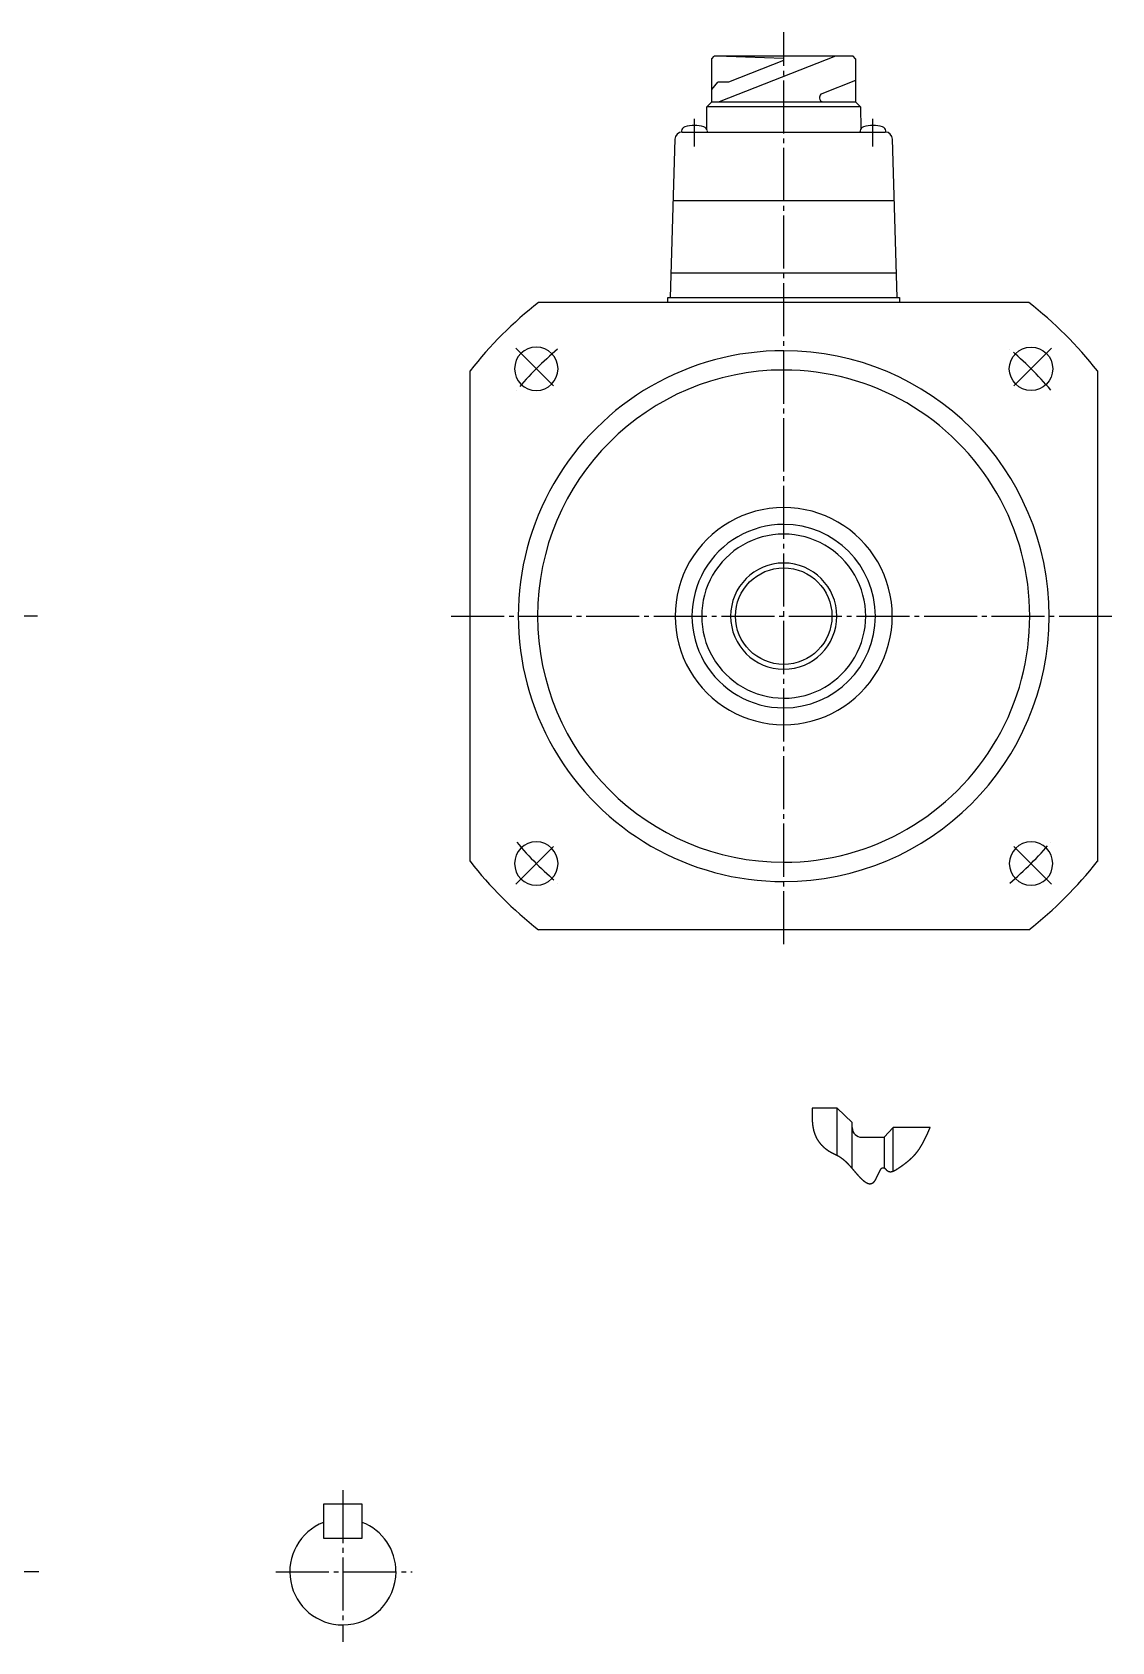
# Model space of a CAD drawing. Extents: x 0 to 671, y 0 to 384.
# Drawn here: x 447 to 670.7, y 50.5 to 384 of the extents above; entities that cross this region are included whole.
import ezdxf

# ---------------------------------------------------------------- set-up
doc = ezdxf.new("R2010")
doc.units = 0
doc.header["$MEASUREMENT"] = 0
doc.linetypes.add('DASH_CENTER', pattern=[14, 11, -1, 1, -1])
doc.layers.get('0').update_dxf_attribs({"linetype": 'CONTINUOUS'})

msp = doc.modelspace()

# ---------------------------------------------------------------- linework, layer by layer
at = {"color": 1, "linetype": 'DASH_CENTER'}
for p, q in [((602.74, 195.02), (602.74, 384.02)), ((584.24, 360.32), (584.24, 366.06)), ((621.24, 360.32), (621.24, 366.06)), ((547.23, 318.52), (555.72, 310.04)), ((658.25, 318.52), (649.76, 310.04)), ((448.12, 263.02), (205.69, 263.02)), ((533.82, 263.02), (670.74, 263.02)), ((547.23, 207.51), (555.72, 215.99)), ((658.25, 207.51), (649.76, 215.99)), ((511.39, 81.95), (511.39, 50.5)), ((448.39, 65), (383.39, 65)), ((497.5, 65), (525.71, 65))]:
    msp.add_line(p, q, dxfattribs=at)
at = {"color": 7, "linetype": 'Continuous'}
for p, q in [((587.86, 378.52), (588.36, 379.02)), ((587.86, 369.58), (587.86, 378.52)), ((617.11, 379.02), (588.36, 379.02)), ((617.11, 379.02), (588.37, 379.02)), ((613.45, 379.02), (589.39, 369.58)), ((590.89, 379.02), (602.68, 378.63)), ((602.68, 378.16), (591.3, 373.67)), ((602.68, 378.63), (602.68, 378.16)), ((617.61, 378.52), (617.11, 379.02)), ((617.61, 378.52), (617.61, 369.58)), ((587.86, 372.17), (589.12, 373.67)), ((591.3, 373.67), (589.12, 373.67)), ((617.61, 373.99), (610.65, 371.26)), ((610.18, 370.56), (610.18, 370.33)), ((586.78, 363.97), (586.8, 368.58)), ((586.8, 368.58), (587.86, 369.58)), ((618.67, 368.58), (586.8, 368.58)), ((587.86, 369.58), (610.93, 369.58)), ((610.93, 369.58), (617.61, 369.58)), ((617.61, 369.58), (618.67, 368.58)), ((617.61, 369.58), (618.67, 368.58)), ((618.67, 368.58), (618.7, 363.97)), ((581.56, 363.54), (581.54, 363.31)), ((586.94, 363.32), (586.92, 363.54)), ((618.56, 363.54), (618.54, 363.32)), ((623.94, 363.31), (623.92, 363.54)), ((580.2, 361.84), (579.24, 329.02)), ((581.7, 363.32), (602.74, 363.32)), ((602.74, 363.32), (623.78, 363.32)), ((626.24, 329.02), (625.28, 361.84)), ((579.83, 349.12), (602.74, 349.12)), ((602.74, 349.12), (625.47, 349.12)), ((579.39, 334.12), (602.74, 334.12)), ((602.74, 334.12), (626.17, 334.12)), ((625.74, 328.02), (551.93, 328.02)), ((578.74, 329.02), (602.74, 329.02)), ((578.74, 328.02), (578.74, 329.02)), ((653.55, 328.02), (579.74, 328.02)), ((602.74, 329.02), (626.74, 329.02)), ((626.74, 329.02), (626.74, 328.02)), ((537.74, 212.21), (537.74, 313.82)), ((667.74, 313.82), (667.74, 212.21)), ((602.74, 198.02), (551.93, 198.02)), ((653.55, 198.02), (602.74, 198.02)), ((613.81, 161.1), (608.64, 161.1)), ((613.81, 161.1), (616.93, 158.1)), ((613.81, 151.3), (613.81, 161.1)), ((616.93, 148.56), (616.93, 158.1)), ((623.58, 155.03), (625.44, 157.07)), ((633.11, 157.07), (625.44, 157.07)), ((625.44, 148.02), (625.44, 157.07)), ((618.93, 155.03), (623.58, 155.03)), ((623.58, 155.03), (623.58, 148.71)), ((507.39, 79), (507.39, 72)), ((515.39, 79), (507.39, 79)), ((515.39, 75.31), (515.39, 79)), ((515.39, 72), (515.39, 75.31)), ((507.39, 72), (515.39, 72))]:
    msp.add_line(p, q, dxfattribs=at)
at = {"color": 2, "linetype": 'Continuous'}
for p, q in [((608.63, 160.17), (608.62, 160.13)), ((608.62, 160.13), (608.62, 160.09)), ((608.62, 160.09), (608.62, 160.05)), ((608.64, 160.9), (608.63, 160.86)), ((608.63, 160.86), (608.63, 160.82)), ((608.63, 160.82), (608.63, 160.78)), ((608.63, 160.78), (608.63, 160.74)), ((608.63, 160.74), (608.63, 160.7)), ((608.63, 160.7), (608.63, 160.66)), ((608.63, 160.66), (608.63, 160.62)), ((608.63, 160.62), (608.63, 160.58)), ((608.63, 160.58), (608.63, 160.54)), ((608.63, 160.54), (608.63, 160.5)), ((608.63, 160.5), (608.63, 160.46)), ((608.63, 160.46), (608.63, 160.42)), ((608.63, 160.42), (608.63, 160.37)), ((608.63, 160.37), (608.63, 160.33)), ((608.63, 160.33), (608.63, 160.29)), ((608.63, 160.29), (608.63, 160.25)), ((608.63, 160.25), (608.63, 160.21)), ((608.63, 160.21), (608.63, 160.17)), ((608.64, 161.1), (608.64, 161.06)), ((608.64, 161.06), (608.64, 161.02)), ((608.64, 161.02), (608.64, 160.98)), ((608.64, 160.98), (608.64, 160.94)), ((608.64, 160.94), (608.64, 160.9)), ((608.62, 160.05), (608.62, 160.01)), ((608.62, 160.01), (608.62, 159.97)), ((608.62, 159.97), (608.62, 159.93)), ((608.62, 159.93), (608.62, 159.89)), ((608.62, 159.89), (608.62, 159.85)), ((608.62, 159.85), (608.62, 159.81)), ((608.62, 159.81), (608.62, 159.77)), ((608.62, 159.77), (608.62, 159.73)), ((608.62, 159.73), (608.62, 159.69)), ((608.62, 159.69), (608.62, 159.65)), ((608.62, 159.65), (608.62, 159.61)), ((608.62, 159.61), (608.62, 159.56)), ((608.62, 159.56), (608.62, 159.52)), ((608.62, 159.52), (608.62, 159.48)), ((608.62, 159.48), (608.63, 159.44)), ((608.63, 159.44), (608.63, 159.4)), ((608.63, 159.4), (608.63, 159.36)), ((608.63, 159.36), (608.63, 159.32)), ((608.63, 159.32), (608.63, 159.28)), ((608.63, 159.28), (608.63, 159.24)), ((608.63, 159.24), (608.63, 159.2)), ((608.63, 159.2), (608.63, 159.16)), ((608.63, 159.16), (608.63, 159.12)), ((608.63, 159.12), (608.63, 159.08)), ((608.63, 159.08), (608.63, 159.04)), ((608.63, 159.04), (608.63, 159)), ((608.63, 159), (608.64, 158.96)), ((608.64, 158.96), (608.64, 158.92)), ((608.64, 158.92), (608.64, 158.88)), ((608.64, 158.88), (608.64, 158.84)), ((608.64, 158.84), (608.64, 158.79)), ((608.64, 158.79), (608.64, 158.75)), ((608.64, 158.75), (608.64, 158.71)), ((608.64, 158.71), (608.65, 158.67)), ((608.65, 158.67), (608.65, 158.63)), ((608.65, 158.63), (608.65, 158.59)), ((608.65, 158.59), (608.65, 158.55)), ((608.65, 158.55), (608.65, 158.51)), ((608.65, 158.51), (608.66, 158.47)), ((608.66, 158.47), (608.66, 158.43)), ((608.66, 158.43), (608.66, 158.39)), ((608.66, 158.39), (608.66, 158.35)), ((608.66, 158.35), (608.67, 158.31)), ((608.67, 158.31), (608.67, 158.27)), ((608.67, 158.27), (608.67, 158.23)), ((608.67, 158.23), (608.68, 158.19)), ((608.68, 158.19), (608.68, 158.15)), ((608.68, 158.15), (608.68, 158.11)), ((608.68, 158.11), (608.69, 158.07)), ((608.69, 158.07), (608.69, 158.03)), ((608.69, 158.03), (608.69, 157.99)), ((608.69, 157.99), (608.7, 157.95)), ((608.7, 157.95), (608.7, 157.91)), ((608.7, 157.91), (608.7, 157.86)), ((608.7, 157.86), (608.71, 157.82)), ((608.71, 157.82), (608.71, 157.78)), ((608.71, 157.78), (608.72, 157.74)), ((608.72, 157.74), (608.72, 157.7)), ((608.72, 157.7), (608.73, 157.66)), ((608.73, 157.66), (608.73, 157.62)), ((608.73, 157.62), (608.74, 157.58)), ((608.74, 157.58), (608.74, 157.54)), ((608.74, 157.54), (608.75, 157.5)), ((608.75, 157.5), (608.75, 157.46)), ((608.75, 157.46), (608.76, 157.42)), ((608.76, 157.42), (608.76, 157.38)), ((608.76, 157.38), (608.77, 157.34)), ((608.77, 157.34), (608.78, 157.3)), ((608.78, 157.3), (608.78, 157.26)), ((608.78, 157.26), (608.79, 157.22)), ((608.79, 157.22), (608.79, 157.18)), ((608.79, 157.18), (608.8, 157.14)), ((608.8, 157.14), (608.81, 157.1)), ((608.81, 157.1), (608.82, 157.06)), ((608.82, 157.06), (608.82, 157.02)), ((608.82, 157.02), (608.83, 156.98)), ((608.83, 156.98), (608.84, 156.94)), ((608.84, 156.94), (608.85, 156.9)), ((608.85, 156.9), (608.85, 156.86)), ((608.85, 156.86), (608.86, 156.82)), ((608.86, 156.82), (608.87, 156.78)), ((608.87, 156.78), (608.88, 156.74)), ((632.96, 156.73), (632.98, 156.77)), ((632.98, 156.77), (633, 156.81)), ((633, 156.81), (633.01, 156.84)), ((633.01, 156.84), (633.03, 156.88)), ((633.03, 156.88), (633.05, 156.92)), ((633.05, 156.92), (633.06, 156.96)), ((633.06, 156.96), (633.08, 156.99)), ((633.08, 156.99), (633.1, 157.03)), ((633.1, 157.03), (633.11, 157.07)), ((608.88, 156.74), (608.89, 156.7)), ((608.89, 156.7), (608.9, 156.66)), ((608.9, 156.66), (608.9, 156.62)), ((608.9, 156.62), (608.91, 156.58)), ((608.91, 156.58), (608.92, 156.54)), ((608.92, 156.54), (608.93, 156.5)), ((608.93, 156.5), (608.94, 156.47)), ((608.94, 156.47), (608.95, 156.43)), ((608.95, 156.43), (608.96, 156.39)), ((608.96, 156.39), (608.97, 156.35)), ((608.97, 156.35), (608.98, 156.31)), ((608.98, 156.31), (608.99, 156.27)), ((608.99, 156.27), (609.01, 156.23)), ((609.01, 156.23), (609.02, 156.19)), ((609.02, 156.19), (609.03, 156.15)), ((609.03, 156.15), (609.04, 156.11)), ((609.04, 156.11), (609.05, 156.07)), ((609.05, 156.07), (609.06, 156.03)), ((609.06, 156.03), (609.08, 156)), ((609.08, 156), (609.09, 155.96)), ((609.09, 155.96), (609.1, 155.92)), ((609.1, 155.92), (609.11, 155.88)), ((609.11, 155.88), (609.13, 155.84)), ((609.13, 155.84), (609.14, 155.8)), ((609.14, 155.8), (609.15, 155.76)), ((609.15, 155.76), (609.17, 155.73)), ((609.17, 155.73), (609.18, 155.69)), ((609.18, 155.69), (609.19, 155.65)), ((609.19, 155.65), (609.21, 155.61)), ((609.21, 155.61), (609.22, 155.57)), ((609.22, 155.57), (609.24, 155.54)), ((609.24, 155.54), (609.25, 155.5)), ((609.25, 155.5), (609.27, 155.46)), ((609.27, 155.46), (609.28, 155.42)), ((609.28, 155.42), (609.3, 155.39)), ((609.3, 155.39), (609.32, 155.35)), ((609.32, 155.35), (609.33, 155.31)), ((609.33, 155.31), (609.35, 155.27)), ((609.35, 155.27), (609.37, 155.24)), ((609.37, 155.24), (609.38, 155.2)), ((609.38, 155.2), (609.4, 155.16)), ((609.4, 155.16), (609.42, 155.13)), ((609.42, 155.13), (609.43, 155.09)), ((609.43, 155.09), (609.45, 155.05)), ((609.45, 155.05), (609.47, 155.02)), ((609.47, 155.02), (609.49, 154.98)), ((609.49, 154.98), (609.51, 154.95)), ((609.51, 154.95), (609.53, 154.91)), ((609.53, 154.91), (609.54, 154.87)), ((609.54, 154.87), (609.56, 154.84)), ((609.56, 154.84), (609.58, 154.8)), ((609.58, 154.8), (609.6, 154.77)), ((609.6, 154.77), (609.62, 154.73)), ((609.62, 154.73), (609.64, 154.7)), ((609.64, 154.7), (609.66, 154.66)), ((609.66, 154.66), (609.68, 154.63)), ((609.68, 154.63), (609.71, 154.59)), ((609.71, 154.59), (609.73, 154.56)), ((609.73, 154.56), (609.75, 154.52)), ((609.75, 154.52), (609.77, 154.49)), ((609.77, 154.49), (609.79, 154.45)), ((609.79, 154.45), (609.81, 154.42)), ((609.81, 154.42), (609.84, 154.39)), ((609.84, 154.39), (609.86, 154.35)), ((609.86, 154.35), (609.88, 154.32)), ((609.88, 154.32), (609.9, 154.28)), ((609.9, 154.28), (609.93, 154.25)), ((609.93, 154.25), (609.95, 154.22)), ((609.95, 154.22), (609.97, 154.18)), ((609.97, 154.18), (610, 154.15)), ((610, 154.15), (610.02, 154.12)), ((610.02, 154.12), (610.05, 154.09)), ((610.05, 154.09), (610.07, 154.05)), ((610.07, 154.05), (610.09, 154.02)), ((610.09, 154.02), (610.12, 153.99)), ((610.12, 153.99), (610.14, 153.96)), ((610.14, 153.96), (610.17, 153.92)), ((610.17, 153.92), (610.19, 153.89)), ((610.19, 153.89), (610.22, 153.86)), ((610.22, 153.86), (610.24, 153.83)), ((610.24, 153.83), (610.27, 153.8)), ((610.27, 153.8), (610.3, 153.77)), ((610.3, 153.77), (610.32, 153.73)), ((610.32, 153.73), (610.35, 153.7)), ((610.35, 153.7), (610.38, 153.67)), ((610.38, 153.67), (610.4, 153.64)), ((610.4, 153.64), (610.43, 153.61)), ((610.43, 153.61), (610.46, 153.58)), ((610.46, 153.58), (610.48, 153.55)), ((610.48, 153.55), (610.51, 153.52)), ((610.51, 153.52), (610.54, 153.49)), ((610.54, 153.49), (610.57, 153.46)), ((610.57, 153.46), (610.59, 153.43)), ((610.59, 153.43), (610.62, 153.4)), ((631.32, 153.39), (631.34, 153.42)), ((631.34, 153.42), (631.36, 153.46)), ((631.36, 153.46), (631.38, 153.49)), ((631.38, 153.49), (631.4, 153.53)), ((631.4, 153.53), (631.42, 153.56)), ((631.42, 153.56), (631.44, 153.6)), ((631.44, 153.6), (631.46, 153.64)), ((631.46, 153.64), (631.48, 153.67)), ((631.48, 153.67), (631.5, 153.71)), ((631.5, 153.71), (631.52, 153.74)), ((631.52, 153.74), (631.54, 153.78)), ((631.54, 153.78), (631.56, 153.81)), ((631.56, 153.81), (631.58, 153.85)), ((631.58, 153.85), (631.6, 153.88)), ((631.6, 153.88), (631.61, 153.92)), ((631.61, 153.92), (631.63, 153.96)), ((631.63, 153.96), (631.65, 153.99)), ((631.65, 153.99), (631.67, 154.03)), ((631.67, 154.03), (631.69, 154.06)), ((631.69, 154.06), (631.71, 154.1)), ((631.71, 154.1), (631.73, 154.14)), ((631.73, 154.14), (631.75, 154.17)), ((631.75, 154.17), (631.77, 154.21)), ((631.77, 154.21), (631.79, 154.24)), ((631.79, 154.24), (631.8, 154.28)), ((631.8, 154.28), (631.82, 154.32)), ((631.82, 154.32), (631.84, 154.35)), ((631.84, 154.35), (631.86, 154.39)), ((631.86, 154.39), (631.88, 154.42)), ((631.88, 154.42), (631.9, 154.46)), ((631.9, 154.46), (631.92, 154.5)), ((631.92, 154.5), (631.93, 154.53)), ((631.93, 154.53), (631.95, 154.57)), ((631.95, 154.57), (631.97, 154.61)), ((631.97, 154.61), (631.99, 154.64)), ((631.99, 154.64), (632.01, 154.68)), ((632.01, 154.68), (632.02, 154.71)), ((632.02, 154.71), (632.04, 154.75)), ((632.04, 154.75), (632.06, 154.79)), ((632.06, 154.79), (632.08, 154.82)), ((632.08, 154.82), (632.1, 154.86)), ((632.1, 154.86), (632.11, 154.9)), ((632.11, 154.9), (632.13, 154.93)), ((632.13, 154.93), (632.15, 154.97)), ((632.15, 154.97), (632.17, 155.01)), ((632.17, 155.01), (632.19, 155.04)), ((632.19, 155.04), (632.2, 155.08)), ((632.2, 155.08), (632.22, 155.12)), ((632.22, 155.12), (632.24, 155.15)), ((632.24, 155.15), (632.26, 155.19)), ((632.26, 155.19), (632.27, 155.22)), ((632.27, 155.22), (632.29, 155.26)), ((632.29, 155.26), (632.31, 155.3)), ((632.31, 155.3), (632.32, 155.33)), ((632.32, 155.33), (632.34, 155.37)), ((632.34, 155.37), (632.36, 155.41)), ((632.36, 155.41), (632.38, 155.44)), ((632.38, 155.44), (632.39, 155.48)), ((632.39, 155.48), (632.41, 155.52)), ((632.41, 155.52), (632.43, 155.55)), ((632.43, 155.55), (632.45, 155.59)), ((632.45, 155.59), (632.46, 155.63)), ((632.46, 155.63), (632.48, 155.66)), ((632.48, 155.66), (632.5, 155.7)), ((632.5, 155.7), (632.51, 155.74)), ((632.51, 155.74), (632.53, 155.77)), ((632.53, 155.77), (632.55, 155.81)), ((632.55, 155.81), (632.56, 155.85)), ((632.56, 155.85), (632.58, 155.89)), ((632.58, 155.89), (632.6, 155.92)), ((632.6, 155.92), (632.61, 155.96)), ((632.61, 155.96), (632.63, 156)), ((632.63, 156), (632.65, 156.03)), ((632.65, 156.03), (632.67, 156.07)), ((632.67, 156.07), (632.68, 156.11)), ((632.68, 156.11), (632.7, 156.14)), ((632.7, 156.14), (632.72, 156.18)), ((632.72, 156.18), (632.73, 156.22)), ((632.73, 156.22), (632.75, 156.25)), ((632.75, 156.25), (632.77, 156.29)), ((632.77, 156.29), (632.78, 156.33)), ((632.78, 156.33), (632.8, 156.36)), ((632.8, 156.36), (632.82, 156.4)), ((632.82, 156.4), (632.83, 156.44)), ((632.83, 156.44), (632.85, 156.48)), ((632.85, 156.48), (632.87, 156.51)), ((632.87, 156.51), (632.88, 156.55)), ((632.88, 156.55), (632.9, 156.59)), ((632.9, 156.59), (632.91, 156.62)), ((632.91, 156.62), (632.93, 156.66)), ((632.93, 156.66), (632.95, 156.7)), ((632.95, 156.7), (632.96, 156.73)), ((610.62, 153.4), (610.65, 153.37)), ((610.65, 153.37), (610.68, 153.34)), ((610.68, 153.34), (610.71, 153.31)), ((610.71, 153.31), (610.74, 153.28)), ((610.74, 153.28), (610.76, 153.25)), ((610.76, 153.25), (610.79, 153.23)), ((610.79, 153.23), (610.82, 153.2)), ((610.82, 153.2), (610.85, 153.17)), ((610.85, 153.17), (610.88, 153.14)), ((610.88, 153.14), (610.91, 153.11)), ((610.91, 153.11), (610.94, 153.08)), ((610.94, 153.08), (610.97, 153.06)), ((610.97, 153.06), (611, 153.03)), ((611, 153.03), (611.03, 153)), ((611.03, 153), (611.06, 152.97)), ((611.06, 152.97), (611.09, 152.95)), ((611.09, 152.95), (611.12, 152.92)), ((611.12, 152.92), (611.15, 152.89)), ((611.15, 152.89), (611.18, 152.87)), ((611.18, 152.87), (611.21, 152.84)), ((611.21, 152.84), (611.25, 152.81)), ((611.25, 152.81), (611.28, 152.79)), ((611.28, 152.79), (611.31, 152.76)), ((611.31, 152.76), (611.34, 152.74)), ((611.34, 152.74), (611.37, 152.71)), ((611.37, 152.71), (611.4, 152.69)), ((611.4, 152.69), (611.43, 152.66)), ((611.43, 152.66), (611.47, 152.63)), ((611.47, 152.63), (611.5, 152.61)), ((611.5, 152.61), (611.53, 152.59)), ((611.53, 152.59), (611.56, 152.56)), ((611.56, 152.56), (611.6, 152.54)), ((611.6, 152.54), (611.63, 152.51)), ((611.63, 152.51), (611.66, 152.49)), ((611.66, 152.49), (611.69, 152.46)), ((611.69, 152.46), (611.73, 152.44)), ((611.73, 152.44), (611.76, 152.42)), ((611.76, 152.42), (611.79, 152.39)), ((611.79, 152.39), (611.83, 152.37)), ((611.83, 152.37), (611.86, 152.35)), ((611.86, 152.35), (611.89, 152.32)), ((611.89, 152.32), (611.93, 152.3)), ((611.93, 152.3), (611.96, 152.28)), ((611.96, 152.28), (611.99, 152.26)), ((611.99, 152.26), (612.03, 152.23)), ((612.03, 152.23), (612.06, 152.21)), ((612.06, 152.21), (612.1, 152.19)), ((612.1, 152.19), (612.13, 152.17)), ((612.13, 152.17), (612.17, 152.15)), ((612.17, 152.15), (612.2, 152.13)), ((612.2, 152.13), (612.24, 152.1)), ((612.24, 152.1), (612.27, 152.08)), ((612.27, 152.08), (612.3, 152.06)), ((612.3, 152.06), (612.34, 152.04)), ((612.34, 152.04), (612.37, 152.02)), ((612.37, 152.02), (612.41, 152)), ((612.41, 152), (612.45, 151.98)), ((612.45, 151.98), (612.48, 151.96)), ((612.48, 151.96), (612.52, 151.94)), ((612.52, 151.94), (612.55, 151.92)), ((612.55, 151.92), (612.59, 151.9)), ((612.59, 151.9), (612.62, 151.89)), ((612.62, 151.89), (612.66, 151.87)), ((612.66, 151.87), (612.69, 151.85)), ((612.69, 151.85), (612.73, 151.83)), ((612.73, 151.83), (612.77, 151.81)), ((612.77, 151.81), (612.8, 151.79)), ((612.8, 151.79), (612.84, 151.77)), ((612.84, 151.77), (612.88, 151.76)), ((612.88, 151.76), (612.91, 151.74)), ((612.91, 151.74), (612.95, 151.72)), ((612.95, 151.72), (612.98, 151.7)), ((612.98, 151.7), (613.02, 151.69)), ((613.02, 151.69), (613.06, 151.67)), ((613.06, 151.67), (613.09, 151.65)), ((613.09, 151.65), (613.13, 151.63)), ((613.13, 151.63), (613.17, 151.62)), ((613.17, 151.62), (613.2, 151.6)), ((613.2, 151.6), (613.24, 151.58)), ((613.24, 151.58), (613.28, 151.56)), ((613.28, 151.56), (613.31, 151.55)), ((613.31, 151.55), (613.35, 151.53)), ((613.35, 151.53), (613.39, 151.51)), ((613.39, 151.51), (613.42, 151.49)), ((613.42, 151.49), (613.46, 151.48)), ((613.46, 151.48), (613.5, 151.46)), ((613.5, 151.46), (613.53, 151.44)), ((613.53, 151.44), (613.57, 151.42)), ((613.57, 151.42), (613.61, 151.41)), ((613.61, 151.41), (613.64, 151.39)), ((613.64, 151.39), (613.68, 151.37)), ((613.68, 151.37), (613.71, 151.35)), ((613.71, 151.35), (613.75, 151.33)), ((613.75, 151.33), (613.79, 151.31)), ((613.79, 151.31), (613.82, 151.29)), ((613.82, 151.29), (613.86, 151.28)), ((613.86, 151.28), (613.89, 151.26)), ((613.89, 151.26), (613.93, 151.24)), ((613.93, 151.24), (613.96, 151.22)), ((613.96, 151.22), (614, 151.2)), ((614, 151.2), (614.04, 151.18)), ((614.04, 151.18), (614.07, 151.16)), ((614.07, 151.16), (614.11, 151.14)), ((614.11, 151.14), (614.14, 151.12)), ((614.14, 151.12), (614.17, 151.09)), ((614.17, 151.09), (614.21, 151.07)), ((614.21, 151.07), (614.24, 151.05)), ((614.24, 151.05), (614.28, 151.03)), ((614.28, 151.03), (614.31, 151.01)), ((614.31, 151.01), (614.35, 150.99)), ((614.35, 150.99), (614.38, 150.96)), ((614.38, 150.96), (614.41, 150.94)), ((614.41, 150.94), (614.45, 150.92)), ((614.45, 150.92), (614.48, 150.9)), ((614.48, 150.9), (614.52, 150.87)), ((614.52, 150.87), (614.55, 150.85)), ((614.55, 150.85), (614.58, 150.83)), ((614.58, 150.83), (614.62, 150.81)), ((614.62, 150.81), (614.65, 150.78)), ((614.65, 150.78), (614.68, 150.76)), ((614.68, 150.76), (614.72, 150.73)), ((614.72, 150.73), (614.75, 150.71)), ((614.75, 150.71), (614.78, 150.69)), ((614.78, 150.69), (614.81, 150.66)), ((614.81, 150.66), (614.85, 150.64)), ((614.85, 150.64), (614.88, 150.61)), ((614.88, 150.61), (614.91, 150.59)), ((614.91, 150.59), (614.94, 150.56)), ((614.94, 150.56), (614.98, 150.54)), ((614.98, 150.54), (615.01, 150.51)), ((615.01, 150.51), (615.04, 150.49)), ((615.04, 150.49), (615.07, 150.46)), ((615.07, 150.46), (615.1, 150.44)), ((615.1, 150.44), (615.13, 150.41)), ((615.13, 150.41), (615.16, 150.39)), ((615.16, 150.39), (615.2, 150.36)), ((615.2, 150.36), (615.23, 150.33)), ((615.23, 150.33), (615.26, 150.31)), ((615.26, 150.31), (615.29, 150.28)), ((615.29, 150.28), (615.32, 150.25)), ((615.32, 150.25), (615.35, 150.23)), ((615.35, 150.23), (615.38, 150.2)), ((615.38, 150.2), (615.41, 150.17)), ((615.41, 150.17), (615.44, 150.15)), ((615.44, 150.15), (615.47, 150.12)), ((615.47, 150.12), (615.5, 150.09)), ((615.5, 150.09), (615.53, 150.06)), ((628.49, 150.08), (628.52, 150.1)), ((628.52, 150.1), (628.55, 150.13)), ((628.55, 150.13), (628.58, 150.15)), ((628.58, 150.15), (628.61, 150.18)), ((628.61, 150.18), (628.65, 150.21)), ((628.65, 150.21), (628.68, 150.23)), ((628.68, 150.23), (628.71, 150.26)), ((628.71, 150.26), (628.74, 150.29)), ((628.74, 150.29), (628.77, 150.31)), ((628.77, 150.31), (628.8, 150.34)), ((628.8, 150.34), (628.83, 150.37)), ((628.83, 150.37), (628.86, 150.39)), ((628.86, 150.39), (628.89, 150.42)), ((628.89, 150.42), (628.92, 150.45)), ((628.92, 150.45), (628.95, 150.47)), ((628.95, 150.47), (628.98, 150.5)), ((628.98, 150.5), (629.01, 150.53)), ((629.01, 150.53), (629.04, 150.55)), ((629.04, 150.55), (629.07, 150.58)), ((629.07, 150.58), (629.1, 150.61)), ((629.1, 150.61), (629.13, 150.64)), ((629.13, 150.64), (629.16, 150.66)), ((629.16, 150.66), (629.19, 150.69)), ((629.19, 150.69), (629.22, 150.72)), ((629.22, 150.72), (629.25, 150.75)), ((629.25, 150.75), (629.28, 150.78)), ((629.28, 150.78), (629.31, 150.8)), ((629.31, 150.8), (629.34, 150.83)), ((629.34, 150.83), (629.37, 150.86)), ((629.37, 150.86), (629.4, 150.89)), ((629.4, 150.89), (629.43, 150.92)), ((629.43, 150.92), (629.46, 150.95)), ((629.46, 150.95), (629.48, 150.97)), ((629.48, 150.97), (629.51, 151)), ((629.51, 151), (629.54, 151.03)), ((629.54, 151.03), (629.57, 151.06)), ((629.57, 151.06), (629.6, 151.09)), ((629.6, 151.09), (629.63, 151.12)), ((629.63, 151.12), (629.66, 151.15)), ((629.66, 151.15), (629.68, 151.18)), ((629.68, 151.18), (629.71, 151.21)), ((629.71, 151.21), (629.74, 151.24)), ((629.74, 151.24), (629.77, 151.27)), ((629.77, 151.27), (629.79, 151.29)), ((629.79, 151.29), (629.82, 151.32)), ((629.82, 151.32), (629.85, 151.35)), ((629.85, 151.35), (629.88, 151.38)), ((629.88, 151.38), (629.9, 151.41)), ((629.9, 151.41), (629.93, 151.44)), ((629.93, 151.44), (629.96, 151.48)), ((629.96, 151.48), (629.98, 151.51)), ((629.98, 151.51), (630.01, 151.54)), ((630.01, 151.54), (630.04, 151.57)), ((630.04, 151.57), (630.06, 151.6)), ((630.06, 151.6), (630.09, 151.63)), ((630.09, 151.63), (630.12, 151.66)), ((630.12, 151.66), (630.14, 151.69)), ((630.14, 151.69), (630.17, 151.72)), ((630.17, 151.72), (630.19, 151.75)), ((630.19, 151.75), (630.22, 151.78)), ((630.22, 151.78), (630.25, 151.81)), ((630.25, 151.81), (630.27, 151.85)), ((630.27, 151.85), (630.3, 151.88)), ((630.3, 151.88), (630.32, 151.91)), ((630.32, 151.91), (630.35, 151.94)), ((630.35, 151.94), (630.37, 151.97)), ((630.37, 151.97), (630.4, 152.01)), ((630.4, 152.01), (630.42, 152.04)), ((630.42, 152.04), (630.45, 152.07)), ((630.45, 152.07), (630.47, 152.1)), ((630.47, 152.1), (630.49, 152.13)), ((630.49, 152.13), (630.52, 152.17)), ((630.52, 152.17), (630.54, 152.2)), ((630.54, 152.2), (630.57, 152.23)), ((630.57, 152.23), (630.59, 152.26)), ((630.59, 152.26), (630.61, 152.3)), ((630.61, 152.3), (630.64, 152.33)), ((630.64, 152.33), (630.66, 152.36)), ((630.66, 152.36), (630.69, 152.4)), ((630.69, 152.4), (630.71, 152.43)), ((630.71, 152.43), (630.73, 152.46)), ((630.73, 152.46), (630.75, 152.5)), ((630.75, 152.5), (630.78, 152.53)), ((630.78, 152.53), (630.8, 152.56)), ((630.8, 152.56), (630.82, 152.6)), ((630.82, 152.6), (630.85, 152.63)), ((630.85, 152.63), (630.87, 152.66)), ((630.87, 152.66), (630.89, 152.7)), ((630.89, 152.7), (630.91, 152.73)), ((630.91, 152.73), (630.93, 152.77)), ((630.93, 152.77), (630.96, 152.8)), ((630.96, 152.8), (630.98, 152.83)), ((630.98, 152.83), (631, 152.87)), ((631, 152.87), (631.02, 152.9)), ((631.02, 152.9), (631.04, 152.94)), ((631.04, 152.94), (631.07, 152.97)), ((631.07, 152.97), (631.09, 153.01)), ((631.09, 153.01), (631.11, 153.04)), ((631.11, 153.04), (631.13, 153.07)), ((631.13, 153.07), (631.15, 153.11)), ((631.15, 153.11), (631.17, 153.14)), ((631.17, 153.14), (631.19, 153.18)), ((631.19, 153.18), (631.21, 153.21)), ((631.21, 153.21), (631.23, 153.25)), ((631.23, 153.25), (631.26, 153.28)), ((631.26, 153.28), (631.28, 153.32)), ((631.28, 153.32), (631.3, 153.35)), ((631.3, 153.35), (631.32, 153.39)), ((615.53, 150.06), (615.56, 150.04)), ((615.56, 150.04), (615.59, 150.01)), ((615.59, 150.01), (615.62, 149.98)), ((615.62, 149.98), (615.65, 149.95)), ((615.65, 149.95), (615.68, 149.92)), ((615.68, 149.92), (615.71, 149.9)), ((615.71, 149.9), (615.74, 149.87)), ((615.74, 149.87), (615.77, 149.84)), ((615.77, 149.84), (615.79, 149.81)), ((615.79, 149.81), (615.82, 149.78)), ((615.82, 149.78), (615.85, 149.75)), ((615.85, 149.75), (615.88, 149.73)), ((615.88, 149.73), (615.91, 149.7)), ((615.91, 149.7), (615.94, 149.67)), ((615.94, 149.67), (615.97, 149.64)), ((615.97, 149.64), (615.99, 149.61)), ((615.99, 149.61), (616.02, 149.58)), ((616.02, 149.58), (616.05, 149.55)), ((616.05, 149.55), (616.08, 149.52)), ((616.08, 149.52), (616.11, 149.49)), ((616.11, 149.49), (616.13, 149.46)), ((616.13, 149.46), (616.16, 149.43)), ((616.16, 149.43), (616.19, 149.4)), ((616.19, 149.4), (616.22, 149.37)), ((616.22, 149.37), (616.24, 149.34)), ((616.24, 149.34), (616.27, 149.31)), ((616.27, 149.31), (616.3, 149.28)), ((616.3, 149.28), (616.33, 149.25)), ((616.33, 149.25), (616.35, 149.22)), ((616.35, 149.22), (616.38, 149.19)), ((616.38, 149.19), (616.41, 149.16)), ((616.41, 149.16), (616.43, 149.13)), ((616.43, 149.13), (616.46, 149.1)), ((616.46, 149.1), (616.49, 149.07)), ((616.49, 149.07), (616.51, 149.04)), ((616.51, 149.04), (616.54, 149.01)), ((616.54, 149.01), (616.57, 148.98)), ((616.57, 148.98), (616.6, 148.95)), ((616.6, 148.95), (616.62, 148.92)), ((616.62, 148.92), (616.65, 148.89)), ((616.65, 148.89), (616.68, 148.86)), ((616.68, 148.86), (616.7, 148.83)), ((616.7, 148.83), (616.73, 148.8)), ((616.73, 148.8), (616.75, 148.77)), ((616.75, 148.77), (616.78, 148.74)), ((616.78, 148.74), (616.81, 148.71)), ((616.81, 148.71), (616.83, 148.68)), ((616.83, 148.68), (616.86, 148.64)), ((616.86, 148.64), (616.89, 148.61)), ((616.89, 148.61), (616.91, 148.58)), ((616.91, 148.58), (616.94, 148.55)), ((616.94, 148.55), (616.97, 148.52)), ((616.97, 148.52), (616.99, 148.49)), ((616.99, 148.49), (617.02, 148.46)), ((617.02, 148.46), (617.04, 148.43)), ((617.04, 148.43), (617.07, 148.4)), ((617.07, 148.4), (617.1, 148.37)), ((617.1, 148.37), (617.12, 148.34)), ((617.12, 148.34), (617.15, 148.31)), ((617.15, 148.31), (617.18, 148.27)), ((617.18, 148.27), (617.2, 148.24)), ((617.2, 148.24), (617.23, 148.21)), ((617.23, 148.21), (617.25, 148.18)), ((617.25, 148.18), (617.28, 148.15)), ((617.28, 148.15), (617.31, 148.12)), ((617.31, 148.12), (617.33, 148.09)), ((617.33, 148.09), (617.36, 148.06)), ((617.36, 148.06), (617.38, 148.03)), ((617.38, 148.03), (617.41, 148)), ((617.41, 148), (617.44, 147.97)), ((617.44, 147.97), (617.46, 147.93)), ((617.46, 147.93), (617.49, 147.9)), ((617.49, 147.9), (617.52, 147.87)), ((617.52, 147.87), (617.54, 147.84)), ((617.54, 147.84), (617.57, 147.81)), ((617.57, 147.81), (617.6, 147.78)), ((617.6, 147.78), (617.62, 147.75)), ((617.62, 147.75), (617.65, 147.72)), ((617.65, 147.72), (617.67, 147.69)), ((617.67, 147.69), (617.7, 147.66)), ((617.7, 147.66), (617.73, 147.63)), ((617.73, 147.63), (617.75, 147.6)), ((617.75, 147.6), (617.78, 147.57)), ((617.78, 147.57), (617.81, 147.54)), ((617.81, 147.54), (617.83, 147.5)), ((617.83, 147.5), (617.86, 147.47)), ((617.86, 147.47), (617.89, 147.44)), ((617.89, 147.44), (617.91, 147.41)), ((617.91, 147.41), (617.94, 147.38)), ((617.94, 147.38), (617.97, 147.35)), ((617.97, 147.35), (617.99, 147.32)), ((617.99, 147.32), (618.02, 147.29)), ((618.02, 147.29), (618.05, 147.26)), ((618.05, 147.26), (618.08, 147.23)), ((618.08, 147.23), (618.1, 147.2)), ((618.1, 147.2), (618.13, 147.17)), ((618.13, 147.17), (618.16, 147.14)), ((618.16, 147.14), (618.18, 147.11)), ((618.18, 147.11), (618.21, 147.08)), ((618.21, 147.08), (618.24, 147.05)), ((618.24, 147.05), (618.27, 147.02)), ((618.27, 147.02), (618.29, 146.99)), ((618.29, 146.99), (618.32, 146.96)), ((618.32, 146.96), (618.35, 146.93)), ((618.35, 146.93), (618.38, 146.9)), ((618.38, 146.9), (618.41, 146.87)), ((618.41, 146.87), (618.43, 146.84)), ((618.43, 146.84), (618.46, 146.81)), ((618.46, 146.81), (618.49, 146.78)), ((618.49, 146.78), (618.52, 146.76)), ((618.52, 146.76), (618.55, 146.73)), ((622.02, 146.72), (622.03, 146.75)), ((622.03, 146.75), (622.05, 146.79)), ((622.05, 146.79), (622.07, 146.83)), ((622.07, 146.83), (622.09, 146.86)), ((622.09, 146.86), (622.1, 146.9)), ((622.1, 146.9), (622.12, 146.93)), ((622.12, 146.93), (622.14, 146.97)), ((622.14, 146.97), (622.16, 147.01)), ((622.16, 147.01), (622.17, 147.04)), ((622.17, 147.04), (622.19, 147.08)), ((622.19, 147.08), (622.21, 147.12)), ((622.21, 147.12), (622.23, 147.15)), ((622.23, 147.15), (622.24, 147.19)), ((622.24, 147.19), (622.26, 147.23)), ((622.26, 147.23), (622.28, 147.26)), ((622.28, 147.26), (622.3, 147.3)), ((622.3, 147.3), (622.31, 147.33)), ((622.31, 147.33), (622.33, 147.37)), ((622.33, 147.37), (622.35, 147.41)), ((622.35, 147.41), (622.37, 147.44)), ((622.37, 147.44), (622.38, 147.48)), ((622.38, 147.48), (622.4, 147.51)), ((622.4, 147.51), (622.42, 147.55)), ((622.42, 147.55), (622.44, 147.58)), ((622.44, 147.58), (622.45, 147.62)), ((622.45, 147.62), (622.47, 147.66)), ((622.47, 147.66), (622.49, 147.69)), ((622.49, 147.69), (622.51, 147.73)), ((622.51, 147.73), (622.53, 147.76)), ((622.53, 147.76), (622.54, 147.8)), ((622.54, 147.8), (622.56, 147.84)), ((622.56, 147.84), (622.58, 147.87)), ((622.58, 147.87), (622.6, 147.91)), ((622.6, 147.91), (622.62, 147.95)), ((622.62, 147.95), (622.63, 147.98)), ((622.63, 147.98), (622.65, 148.02)), ((622.65, 148.02), (622.67, 148.06)), ((622.67, 148.06), (622.69, 148.1)), ((622.69, 148.1), (622.71, 148.13)), ((622.71, 148.13), (622.73, 148.17)), ((622.73, 148.17), (622.74, 148.21)), ((622.74, 148.21), (622.76, 148.25)), ((622.76, 148.25), (622.78, 148.29)), ((622.78, 148.29), (622.8, 148.32)), ((622.8, 148.32), (622.82, 148.36)), ((622.82, 148.36), (622.84, 148.4)), ((622.84, 148.4), (622.87, 148.43)), ((622.87, 148.43), (622.89, 148.46)), ((622.89, 148.46), (622.91, 148.5)), ((622.91, 148.5), (622.94, 148.53)), ((622.94, 148.53), (622.97, 148.56)), ((622.97, 148.56), (622.99, 148.59)), ((622.99, 148.59), (623.02, 148.61)), ((623.02, 148.61), (623.06, 148.64)), ((623.06, 148.64), (623.09, 148.66)), ((623.09, 148.66), (623.13, 148.68)), ((623.13, 148.68), (623.16, 148.7)), ((623.16, 148.7), (623.2, 148.71)), ((623.2, 148.71), (623.24, 148.72)), ((623.24, 148.72), (623.28, 148.73)), ((623.28, 148.73), (623.33, 148.74)), ((623.33, 148.74), (623.37, 148.74)), ((623.37, 148.74), (623.41, 148.74)), ((623.41, 148.74), (623.45, 148.74)), ((623.45, 148.74), (623.49, 148.73)), ((623.49, 148.73), (623.53, 148.72)), ((623.53, 148.72), (623.57, 148.71)), ((623.57, 148.71), (623.61, 148.69)), ((623.61, 148.69), (623.64, 148.67)), ((623.64, 148.67), (623.67, 148.65)), ((623.67, 148.65), (623.7, 148.62)), ((623.7, 148.62), (623.73, 148.6)), ((623.73, 148.6), (623.76, 148.57)), ((623.76, 148.57), (623.79, 148.54)), ((623.79, 148.54), (623.82, 148.5)), ((623.82, 148.5), (623.84, 148.47)), ((623.84, 148.47), (623.87, 148.44)), ((623.87, 148.44), (623.9, 148.41)), ((623.9, 148.41), (623.92, 148.37)), ((623.92, 148.37), (623.95, 148.34)), ((623.95, 148.34), (623.98, 148.31)), ((623.98, 148.31), (624.01, 148.28)), ((624.01, 148.28), (624.03, 148.25)), ((624.03, 148.25), (624.06, 148.22)), ((624.06, 148.22), (624.09, 148.2)), ((624.09, 148.2), (624.12, 148.17)), ((624.12, 148.17), (624.15, 148.14)), ((624.15, 148.14), (624.18, 148.12)), ((624.18, 148.12), (624.22, 148.1)), ((624.22, 148.1), (624.25, 148.07)), ((624.25, 148.07), (624.29, 148.05)), ((624.29, 148.05), (624.32, 148.03)), ((624.32, 148.03), (624.36, 148.02)), ((624.36, 148.02), (624.39, 148)), ((624.39, 148), (624.43, 147.98)), ((624.43, 147.98), (624.47, 147.97)), ((624.47, 147.97), (624.51, 147.96)), ((624.51, 147.96), (624.55, 147.95)), ((624.55, 147.95), (624.59, 147.94)), ((624.59, 147.94), (624.63, 147.93)), ((624.63, 147.93), (624.67, 147.92)), ((624.67, 147.92), (624.71, 147.91)), ((624.71, 147.91), (624.75, 147.91)), ((624.75, 147.91), (624.8, 147.91)), ((624.8, 147.91), (624.84, 147.9)), ((624.84, 147.9), (624.88, 147.9)), ((624.88, 147.9), (624.92, 147.9)), ((624.92, 147.9), (624.96, 147.9)), ((624.96, 147.9), (625, 147.91)), ((625, 147.91), (625.04, 147.91)), ((625.04, 147.91), (625.08, 147.92)), ((625.08, 147.92), (625.12, 147.92)), ((625.12, 147.92), (625.16, 147.93)), ((625.16, 147.93), (625.2, 147.94)), ((625.2, 147.94), (625.24, 147.95)), ((625.24, 147.95), (625.28, 147.96)), ((625.28, 147.96), (625.32, 147.97)), ((625.32, 147.97), (625.36, 147.99)), ((625.36, 147.99), (625.4, 148)), ((625.4, 148), (625.44, 148.02)), ((625.44, 148.02), (625.47, 148.03)), ((625.47, 148.03), (625.51, 148.05)), ((625.51, 148.05), (625.55, 148.06)), ((625.55, 148.06), (625.59, 148.08)), ((625.59, 148.08), (625.62, 148.1)), ((625.62, 148.1), (625.66, 148.12)), ((625.66, 148.12), (625.7, 148.14)), ((625.7, 148.14), (625.73, 148.15)), ((625.73, 148.15), (625.77, 148.17)), ((625.77, 148.17), (625.8, 148.19)), ((625.8, 148.19), (625.84, 148.21)), ((625.84, 148.21), (625.88, 148.23)), ((625.88, 148.23), (625.91, 148.25)), ((625.91, 148.25), (625.95, 148.27)), ((625.95, 148.27), (625.98, 148.3)), ((625.98, 148.3), (626.02, 148.32)), ((626.02, 148.32), (626.05, 148.34)), ((626.05, 148.34), (626.09, 148.36)), ((626.09, 148.36), (626.12, 148.38)), ((626.12, 148.38), (626.16, 148.4)), ((626.16, 148.4), (626.19, 148.42)), ((626.19, 148.42), (626.22, 148.44)), ((626.22, 148.44), (626.26, 148.47)), ((626.26, 148.47), (626.29, 148.49)), ((626.29, 148.49), (626.33, 148.51)), ((626.33, 148.51), (626.36, 148.53)), ((626.36, 148.53), (626.39, 148.55)), ((626.39, 148.55), (626.43, 148.58)), ((626.43, 148.58), (626.46, 148.6)), ((626.46, 148.6), (626.5, 148.62)), ((626.5, 148.62), (626.53, 148.64)), ((626.53, 148.64), (626.56, 148.67)), ((626.56, 148.67), (626.6, 148.69)), ((626.6, 148.69), (626.63, 148.71)), ((626.63, 148.71), (626.66, 148.73)), ((626.66, 148.73), (626.7, 148.76)), ((626.7, 148.76), (626.73, 148.78)), ((626.73, 148.78), (626.76, 148.8)), ((626.76, 148.8), (626.8, 148.82)), ((626.8, 148.82), (626.83, 148.85)), ((626.83, 148.85), (626.86, 148.87)), ((626.86, 148.87), (626.9, 148.89)), ((626.9, 148.89), (626.93, 148.92)), ((626.93, 148.92), (626.96, 148.94)), ((626.96, 148.94), (627, 148.96)), ((627, 148.96), (627.03, 148.98)), ((627.03, 148.98), (627.06, 149.01)), ((627.06, 149.01), (627.1, 149.03)), ((627.1, 149.03), (627.13, 149.05)), ((627.13, 149.05), (627.16, 149.08)), ((627.16, 149.08), (627.2, 149.1)), ((627.2, 149.1), (627.23, 149.12)), ((627.23, 149.12), (627.26, 149.15)), ((627.26, 149.15), (627.29, 149.17)), ((627.29, 149.17), (627.33, 149.19)), ((627.33, 149.19), (627.36, 149.22)), ((627.36, 149.22), (627.39, 149.24)), ((627.39, 149.24), (627.43, 149.26)), ((627.43, 149.26), (627.46, 149.29)), ((627.46, 149.29), (627.49, 149.31)), ((627.49, 149.31), (627.53, 149.34)), ((627.53, 149.34), (627.56, 149.36)), ((627.56, 149.36), (627.59, 149.38)), ((627.59, 149.38), (627.62, 149.41)), ((627.62, 149.41), (627.66, 149.43)), ((627.66, 149.43), (627.69, 149.45)), ((627.69, 149.45), (627.72, 149.48)), ((627.72, 149.48), (627.75, 149.5)), ((627.75, 149.5), (627.79, 149.53)), ((627.79, 149.53), (627.82, 149.55)), ((627.82, 149.55), (627.85, 149.58)), ((627.85, 149.58), (627.88, 149.6)), ((627.88, 149.6), (627.92, 149.62)), ((627.92, 149.62), (627.95, 149.65)), ((627.95, 149.65), (627.98, 149.67)), ((627.98, 149.67), (628.01, 149.7)), ((628.01, 149.7), (628.05, 149.72)), ((628.05, 149.72), (628.08, 149.75)), ((628.08, 149.75), (628.11, 149.77)), ((628.11, 149.77), (628.14, 149.8)), ((628.14, 149.8), (628.17, 149.82)), ((628.17, 149.82), (628.21, 149.85)), ((628.21, 149.85), (628.24, 149.87)), ((628.24, 149.87), (628.27, 149.9)), ((628.27, 149.9), (628.3, 149.92)), ((628.3, 149.92), (628.33, 149.95)), ((628.33, 149.95), (628.36, 149.97)), ((628.36, 149.97), (628.4, 150)), ((628.4, 150), (628.43, 150.03)), ((628.43, 150.03), (628.46, 150.05)), ((628.46, 150.05), (628.49, 150.08)), ((618.55, 146.73), (618.57, 146.7)), ((618.57, 146.7), (618.6, 146.67)), ((618.6, 146.67), (618.63, 146.64)), ((618.63, 146.64), (618.66, 146.61)), ((618.66, 146.61), (618.69, 146.58)), ((618.69, 146.58), (618.72, 146.55)), ((618.72, 146.55), (618.74, 146.53)), ((618.74, 146.53), (618.77, 146.5)), ((618.77, 146.5), (618.8, 146.47)), ((618.8, 146.47), (618.83, 146.44)), ((618.83, 146.44), (618.86, 146.41)), ((618.86, 146.41), (618.89, 146.39)), ((618.89, 146.39), (618.92, 146.36)), ((618.92, 146.36), (618.95, 146.33)), ((618.95, 146.33), (618.98, 146.3)), ((618.98, 146.3), (619.01, 146.28)), ((619.01, 146.28), (619.04, 146.25)), ((619.04, 146.25), (619.07, 146.22)), ((619.07, 146.22), (619.1, 146.2)), ((619.1, 146.2), (619.13, 146.17)), ((619.13, 146.17), (619.16, 146.14)), ((619.16, 146.14), (619.19, 146.12)), ((619.19, 146.12), (619.22, 146.09)), ((619.22, 146.09), (619.25, 146.07)), ((619.25, 146.07), (619.28, 146.04)), ((619.28, 146.04), (619.32, 146.02)), ((619.32, 146.02), (619.35, 145.99)), ((619.35, 145.99), (619.38, 145.97)), ((619.38, 145.97), (619.41, 145.94)), ((619.41, 145.94), (619.44, 145.92)), ((619.44, 145.92), (619.48, 145.89)), ((619.48, 145.89), (619.51, 145.87)), ((619.51, 145.87), (619.54, 145.85)), ((619.54, 145.85), (619.58, 145.82)), ((619.58, 145.82), (619.61, 145.8)), ((619.61, 145.8), (619.65, 145.78)), ((619.65, 145.78), (619.68, 145.75)), ((619.68, 145.75), (619.72, 145.73)), ((619.72, 145.73), (619.75, 145.71)), ((619.75, 145.71), (619.79, 145.69)), ((619.79, 145.69), (619.82, 145.66)), ((619.82, 145.66), (619.86, 145.64)), ((619.86, 145.64), (619.9, 145.62)), ((619.9, 145.62), (619.93, 145.6)), ((619.93, 145.6), (619.97, 145.58)), ((619.97, 145.58), (620.01, 145.56)), ((620.01, 145.56), (620.04, 145.55)), ((620.04, 145.55), (620.08, 145.53)), ((620.08, 145.53), (620.12, 145.51)), ((620.12, 145.51), (620.16, 145.5)), ((620.16, 145.5), (620.2, 145.48)), ((620.2, 145.48), (620.24, 145.47)), ((620.24, 145.47), (620.28, 145.46)), ((620.28, 145.46), (620.31, 145.45)), ((620.31, 145.45), (620.35, 145.44)), ((620.35, 145.44), (620.39, 145.43)), ((620.39, 145.43), (620.43, 145.42)), ((620.43, 145.42), (620.47, 145.42)), ((620.47, 145.42), (620.51, 145.41)), ((620.51, 145.41), (620.55, 145.41)), ((620.55, 145.41), (620.59, 145.41)), ((620.59, 145.41), (620.63, 145.41)), ((620.63, 145.41), (620.67, 145.41)), ((620.67, 145.41), (620.71, 145.42)), ((620.71, 145.42), (620.75, 145.42)), ((620.75, 145.42), (620.79, 145.43)), ((620.79, 145.43), (620.83, 145.44)), ((620.83, 145.44), (620.87, 145.45)), ((620.87, 145.45), (620.91, 145.46)), ((620.91, 145.46), (620.95, 145.48)), ((620.95, 145.48), (620.99, 145.49)), ((620.99, 145.49), (621.03, 145.51)), ((621.03, 145.51), (621.07, 145.52)), ((621.07, 145.52), (621.1, 145.54)), ((621.1, 145.54), (621.14, 145.56)), ((621.14, 145.56), (621.18, 145.58)), ((621.18, 145.58), (621.21, 145.6)), ((621.21, 145.6), (621.25, 145.63)), ((621.25, 145.63), (621.28, 145.65)), ((621.28, 145.65), (621.32, 145.68)), ((621.32, 145.68), (621.35, 145.7)), ((621.35, 145.7), (621.38, 145.73)), ((621.38, 145.73), (621.41, 145.76)), ((621.41, 145.76), (621.44, 145.78)), ((621.44, 145.78), (621.47, 145.81)), ((621.47, 145.81), (621.5, 145.84)), ((621.5, 145.84), (621.52, 145.87)), ((621.52, 145.87), (621.55, 145.9)), ((621.55, 145.9), (621.58, 145.94)), ((621.58, 145.94), (621.6, 145.97)), ((621.6, 145.97), (621.62, 146)), ((621.62, 146), (621.65, 146.03)), ((621.65, 146.03), (621.67, 146.07)), ((621.67, 146.07), (621.69, 146.1)), ((621.69, 146.1), (621.71, 146.14)), ((621.71, 146.14), (621.73, 146.17)), ((621.73, 146.17), (621.75, 146.21)), ((621.75, 146.21), (621.77, 146.24)), ((621.77, 146.24), (621.79, 146.28)), ((621.79, 146.28), (621.81, 146.31)), ((621.81, 146.31), (621.83, 146.35)), ((621.83, 146.35), (621.85, 146.39)), ((621.85, 146.39), (621.87, 146.42)), ((621.87, 146.42), (621.89, 146.46)), ((621.89, 146.46), (621.91, 146.5)), ((621.91, 146.5), (621.93, 146.53)), ((621.93, 146.53), (621.94, 146.57)), ((621.94, 146.57), (621.96, 146.61)), ((621.96, 146.61), (621.98, 146.64)), ((621.98, 146.64), (622, 146.68)), ((622, 146.68), (622.02, 146.72))]:
    msp.add_line(p, q, dxfattribs=at)
at = {"color": 7, "linetype": 'Continuous'}
for centre, major_axis, start_param, end_param in [((610.93, 370.56), (-0.53, 0.53), -0.411514, 0.785398), ((610.93, 370.33), (-0.53, 0.53), 0.785398, 2.356194), ((582.56, 363.46), (-0.707, 0.707), -0.501659, 0.698132), ((584.24, 357.7), (4.95, 4.95), 0.785398, 1.069137), ((584.24, 357.7), (-4.95, 4.95), -1.069137, -0.785398), ((585.92, 363.46), (0.707, 0.707), 5.585054, 6.784845), ((619.56, 363.46), (-0.707, 0.707), -0.501659, 0.698132), ((621.24, 357.7), (4.95, 4.95), 0.785398, 1.069137), ((621.24, 357.7), (-4.95, 4.95), -1.069137, -0.785398), ((622.92, 363.46), (0.707, 0.707), 5.585054, 6.784845), ((581.7, 361.82), (1.06, 1.06), 0.785398, 2.341828), ((623.78, 361.82), (1.06, 1.06), 5.512154, 7.068583), ((602.74, 263.02), (-82.48, 1.75), -0.886108, -0.642191), ((602.74, 263.02), (76.73, 30.3), 0.287303, 0.53122), ((551.47, 314.28), (4.49, 0.34), -0.075599, 6.207586), ((602.74, 263.02), (-54.99, 1.15), -1.549943, 1.59165), ((602.74, 263.02), (55, 0.55), 4.702322, 7.843914), ((654, 314.28), (4.5, 0.13), -0.0284285516501117, 6.254756755529474), ((602.74, 263.02), (-51, 0.04), -1.569959, 1.571633), ((602.74, 263.02), (-51, 0.04), 1.571633, 4.713226), ((602.74, 263.02), (-22.5, 0.11), -1.56578, 1.575813), ((602.74, 263.02), (22.46, 1.3), 4.654557, 7.79615), ((602.74, 263.02), (18.99, 0.75), 1.531499, 4.673092), ((602.74, 263.02), (19, 0.13), 4.705555, 7.847147), ((602.74, 263.02), (16.98, 0.76), 1.526276, 4.667869), ((602.74, 263.02), (17, 0.14), 4.704103, 7.845696), ((602.74, 263.02), (-10.92, 1.36), 3.265902, 9.549087), ((602.74, 263.02), (-9.92, 1.28), 3.269740347424325, 9.55292565460391), ((551.47, 211.75), (4.49, 0.34), -0.075599, 6.207586), ((654, 211.75), (-4.06, 1.94), 3.587154, 9.870339), ((602.74, 263.02), (79.88, 20.61), 3.552499, 3.796417), ((602.74, 263.02), (-82.03, 8.76), 2.34066, 2.584577), ((618.93, 157.03), (-1.41, 1.41), 0.785398, 2.356194), ((511.39, 65), (-10.88, 1.64), -1.049423, 1.720001), ((511.39, 65), (11, 0.25), -0.022885, 1.175743), ((511.39, 65), (-11, 0.31), 1.598653, 3.169449)]:
    msp.add_ellipse(centre, major_axis=major_axis, ratio=1, start_param=start_param, end_param=end_param, dxfattribs=at)
at = {"color": 1, "linetype": 'DASH_CENTER'}
for major_axis, start_param, end_param in [((61.11, 39.02), 1.705182, 1.870747), ((59.65, 41.22), 0.097953, 0.263517), ((63.76, 34.51), 3.348059, 3.513624), ((-68.93, 22.47), 2.588558, 2.754123)]:
    msp.add_ellipse((602.74, 263.02), major_axis=major_axis, ratio=1, start_param=start_param, end_param=end_param, dxfattribs=at)

doc.saveas('drawing.dxf')
